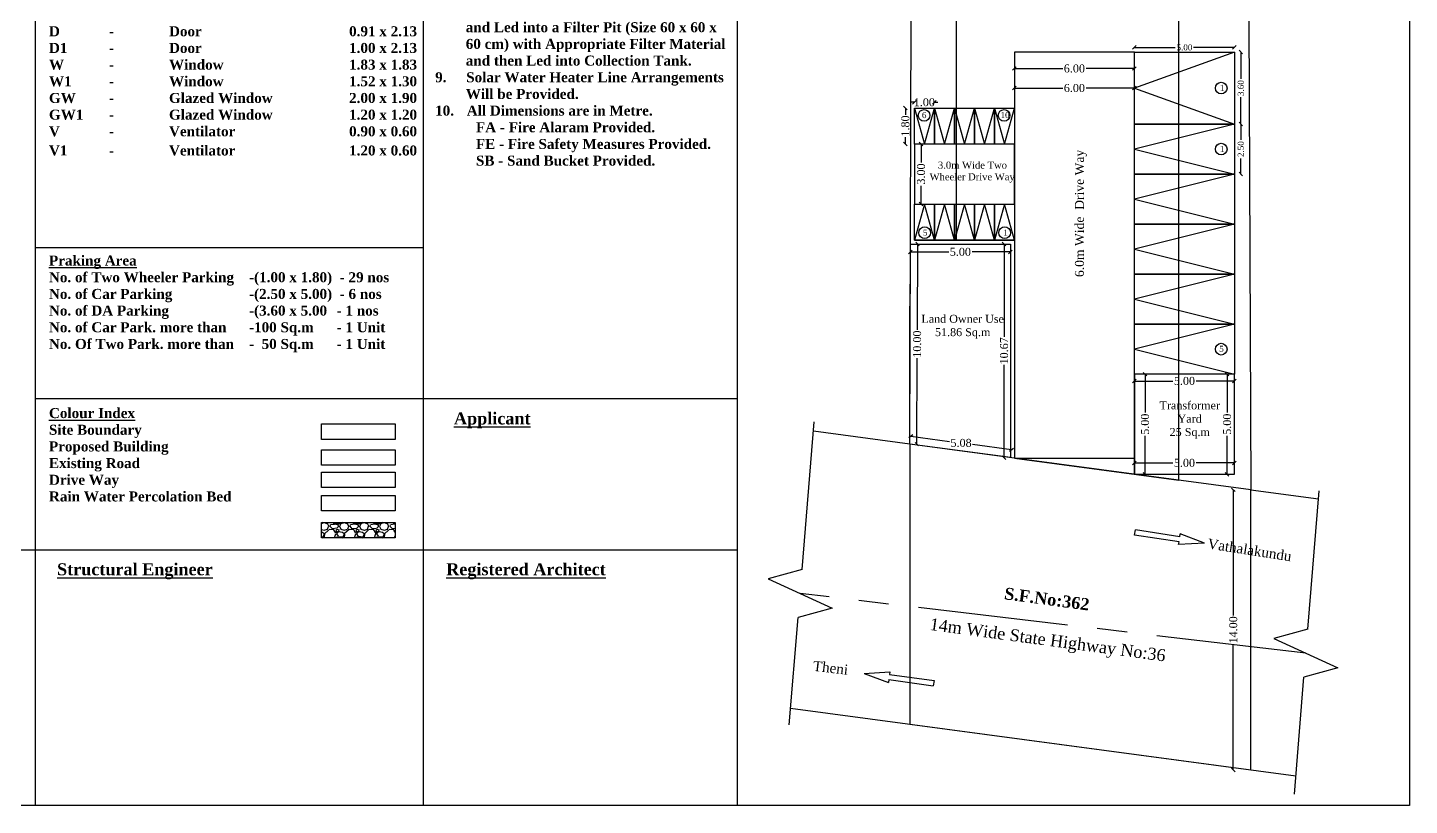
# Model space of a CAD drawing. Header units: metres. Extents: x 38 to 170, y 24 to 96.
# Drawn here: x 100.8 to 169.8, y 23.5 to 62.4 of the extents above; entities that cross this region are included whole.
import ezdxf

# ---------------------------------------------------------------- set-up
doc = ezdxf.new("R2010")
doc.units = ezdxf.units.M
doc.header["$MEASUREMENT"] = 0
doc.linetypes.add('CENTERX2', pattern=[4, 2.5, -0.5, 0.5, -0.5])
for name, color, linetype in [('AS_AT_SITE', 6, 'Continuous'), ('BLK_1_LVL_0_FRONT_SETBACK', 2, 'Continuous'), ('DA_PARKING', 1, 'Continuous'), ('DRIVE_WAY', 255, 'Continuous'), ('FMB_OR_PLR', 70, 'Continuous'), ('OUTERMOST PLOTTING BOUNDARY', 2, 'Continuous'), ('PARKING_SLOT', 30, 'Continuous'), ('PER_AISLE_WIDTH', 5, 'Continuous'), ('PLOT_BOUNDARY', 70, 'Continuous'), ('PLOT_BOUNDARY_DEDUCT', 70, 'Continuous'), ('ROAD_WIDTH', 1, 'Continuous'), ('SUPER_IMPOSED', 5, 'Continuous'), ('TRANSFORMER_YARD', 7, 'Continuous'), ('TRANSFORMER_YARD_ROAD', 7, 'Continuous'), ('TWO_WHEELER_DRIVE_WAY', 6, 'Continuous'), ('TWO_WHEELER_PARKING', 2, 'Continuous')]:
    doc.layers.add(name, color=color, linetype=linetype)
doc.styles.get("Standard").update_dxf_attribs({"font": 'times.ttf'})
doc.dimstyles.get("Standard").update_dxf_attribs({"dimtxt": 0.4, "dimasz": 0.18, "dimexe": 0.18, "dimexo": 0.0625, "dimgap": 0.09, "dimtad": 0, "dimtih": 1, "dimtoh": 1, "dimzin": 0, "dimdsep": 46, "dimtxsty": 'Standard', "dimblk": 'OBLIQUE', "dimcen": 0.09, "dimse1": 1, "dimse2": 1, "dimadec": 0, "dimazin": 0, "dimtfac": 1, "dimtix": 1, "dimtofl": 0, "dimtmove": 0, "dimatfit": 0, "dimfxl": 0, "dimtolj": 1, "dimtzin": 0, "dimarcsym": 0})

# ---------------------------------------------------------------- blocks, each defined once
blk = doc.blocks.new('_Oblique')
at = {"color": 0, "linetype": 'ByBlock', "lineweight": -2}
blk.add_line((-0.5, -0.5), (0.5, 0.5), dxfattribs=at)
blk = doc.blocks.new('*D6')
at = {"color": 0, "lineweight": -2, "ltscale": 2}
for p, q in [((144.874, 51.194), (146.792, 51.194)), ((149.874, 51.194), (147.956, 51.194))]:
    blk.add_line(p, q, dxfattribs=at)
at = {"layer": 'Defpoints', "color": 0, "ltscale": 2}
for p in [(144.874, 51.587), (149.874, 51.587), (149.874, 51.194)]:
    blk.add_point(p, dxfattribs=at)
at = {"color": 0, "lineweight": -2, "ltscale": 2, "xscale": 0.18, "yscale": 0.18, "zscale": 0.18, "rotation": 180}
blk.add_blockref('_Oblique', (144.874, 51.194), dxfattribs=at)
at = {"color": 0, "lineweight": -2, "ltscale": 2, "xscale": 0.18, "yscale": 0.18, "zscale": 0.18}
blk.add_blockref('_Oblique', (149.874, 51.194), dxfattribs=at)
at = {"color": 0, "ltscale": 2, "insert": (147.374, 51.194), "char_height": 0.4, "attachment_point": 5}
blk.add_mtext('\\A1;5.00', dxfattribs=at)
blk = doc.blocks.new('*D7')
at = {"color": 0, "lineweight": -2, "ltscale": 2}
for p, q in [((144.894, 41.981), (146.835, 41.722)), ((149.927, 41.308), (147.986, 41.567))]:
    blk.add_line(p, q, dxfattribs=at)
at = {"layer": 'Defpoints', "color": 0, "ltscale": 2}
for p in [(144.841, 41.587), (149.874, 40.913), (149.927, 41.308)]:
    blk.add_point(p, dxfattribs=at)
at = {"color": 0, "lineweight": -2, "ltscale": 2, "xscale": 0.18, "yscale": 0.18, "zscale": 0.18}
for p, rotation in [((144.894, 41.981), 172.3751161524592), ((149.927, 41.308), 352.3751161524594)]:
    blk.add_blockref('_Oblique', p, dxfattribs=dict(at, rotation=rotation))
at = {"color": 0, "ltscale": 2, "insert": (147.41, 41.645), "char_height": 0.4, "attachment_point": 5}
blk.add_mtext('\\A1;5.08', dxfattribs=at)
blk = doc.blocks.new('*D8')
at = {"color": 0, "lineweight": -2, "ltscale": 2}
for p, q in [((145.231, 51.585), (145.217, 47.295)), ((145.198, 41.585), (145.212, 45.876))]:
    blk.add_line(p, q, dxfattribs=at)
at = {"layer": 'Defpoints', "color": 0, "ltscale": 2}
for p in [(144.874, 51.587), (145.231, 51.585), (144.841, 41.587)]:
    blk.add_point(p, dxfattribs=at)
at = {"color": 0, "lineweight": -2, "ltscale": 2, "xscale": 0.18, "yscale": 0.18, "zscale": 0.18}
for p, rotation in [((145.231, 51.585), 89.80989932010917), ((145.198, 41.585), 269.8098993201091)]:
    blk.add_blockref('_Oblique', p, dxfattribs=dict(at, rotation=rotation))
at = {"color": 0, "ltscale": 2, "insert": (145.215, 46.585), "char_height": 0.4, "attachment_point": 5, "rotation": 90}
blk.add_mtext('\\A1;10.00', dxfattribs=at)
blk = doc.blocks.new('*D9')
at = {"color": 0, "lineweight": -2, "ltscale": 2}
for p, q in [((149.56, 51.587), (149.56, 46.956)), ((149.56, 40.913), (149.56, 45.543))]:
    blk.add_line(p, q, dxfattribs=at)
at = {"layer": 'Defpoints', "color": 0, "ltscale": 2}
for p in [(149.874, 51.587), (149.56, 40.913), (149.874, 40.913)]:
    blk.add_point(p, dxfattribs=at)
at = {"color": 0, "lineweight": -2, "ltscale": 2, "xscale": 0.18, "yscale": 0.18, "zscale": 0.18}
for p, rotation in [((149.56, 51.587), 90), ((149.56, 40.913), 270)]:
    blk.add_blockref('_Oblique', p, dxfattribs=dict(at, rotation=rotation))
at = {"color": 0, "ltscale": 2, "insert": (149.56, 46.25), "char_height": 0.4, "attachment_point": 5, "rotation": 90}
blk.add_mtext('\\A1;10.67', dxfattribs=at)
blk = doc.blocks.new('*D66')
at = {"color": 0, "lineweight": -2}
for p, q in [((161.015, 39.304), (161.015, 33.014)), ((161.015, 25.304), (161.015, 31.595))]:
    blk.add_line(p, q, dxfattribs=at)
at = {"layer": 'Defpoints', "color": 0}
for p in [(161.015, 39.304), (161.889, 39.304), (161.889, 25.304)]:
    blk.add_point(p, dxfattribs=at)
at = {"color": 0, "lineweight": -2, "xscale": 0.18, "yscale": 0.18, "zscale": 0.18}
for p, rotation in [((161.015, 39.304), 90), ((161.015, 25.304), 270)]:
    blk.add_blockref('_Oblique', p, dxfattribs=dict(at, rotation=rotation))
at = {"color": 0, "insert": (161.015, 32.304), "char_height": 0.4, "attachment_point": 5, "rotation": 90}
blk.add_mtext('\\A1;14.00', dxfattribs=at)
blk = doc.blocks.new('*D93')
at = {"color": 0, "lineweight": -2}
for p, q in [((161.392, 61.183), (161.392, 59.844)), ((161.392, 57.583), (161.392, 58.922))]:
    blk.add_line(p, q, dxfattribs=at)
at = {"layer": 'Defpoints', "color": 0}
for p in [(161.074, 61.183), (161.074, 57.583), (161.392, 57.583)]:
    blk.add_point(p, dxfattribs=at)
at = {"color": 0, "lineweight": -2, "xscale": 0.18, "yscale": 0.18, "zscale": 0.18}
for p, rotation in [((161.392, 61.183), 90), ((161.392, 57.583), 270)]:
    blk.add_blockref('_Oblique', p, dxfattribs=dict(at, rotation=rotation))
at = {"color": 0, "insert": (161.392, 59.383), "char_height": 0.4, "attachment_point": 5, "rotation": 90}
blk.add_mtext('\\A1;{\\H0.75x;3.60}', dxfattribs=at)
blk = doc.blocks.new('*D94')
at = {"color": 0, "lineweight": -2}
for p, q in [((161.392, 57.583), (161.392, 56.798)), ((161.392, 55.083), (161.392, 55.868))]:
    blk.add_line(p, q, dxfattribs=at)
at = {"layer": 'Defpoints', "color": 0}
for p in [(161.074, 57.583), (161.392, 57.583), (161.074, 55.083)]:
    blk.add_point(p, dxfattribs=at)
at = {"color": 0, "lineweight": -2, "xscale": 0.18, "yscale": 0.18, "zscale": 0.18}
for p, rotation in [((161.392, 57.583), 90), ((161.392, 55.083), 270)]:
    blk.add_blockref('_Oblique', p, dxfattribs=dict(at, rotation=rotation))
at = {"color": 0, "insert": (161.392, 56.333), "char_height": 0.4, "attachment_point": 5, "rotation": 90}
blk.add_mtext('\\A1;{\\H0.75x;2.50}', dxfattribs=at)
blk = doc.blocks.new('*D95')
at = {"color": 0, "lineweight": -2}
for p, q in [((156.074, 61.413), (158.115, 61.413)), ((161.074, 61.413), (159.033, 61.413))]:
    blk.add_line(p, q, dxfattribs=at)
at = {"layer": 'Defpoints', "color": 0}
for p in [(156.074, 61.183), (161.074, 61.413), (161.074, 61.183)]:
    blk.add_point(p, dxfattribs=at)
at = {"color": 0, "lineweight": -2, "xscale": 0.18, "yscale": 0.18, "zscale": 0.18, "rotation": 180}
blk.add_blockref('_Oblique', (156.074, 61.413), dxfattribs=at)
at = {"color": 0, "lineweight": -2, "xscale": 0.18, "yscale": 0.18, "zscale": 0.18}
blk.add_blockref('_Oblique', (161.074, 61.413), dxfattribs=at)
at = {"color": 0, "insert": (158.574, 61.413), "char_height": 0.4, "attachment_point": 5}
blk.add_mtext('\\A1;{\\H0.75x;5.00}', dxfattribs=at)
blk = doc.blocks.new('*D118')
at = {"color": 0, "lineweight": -2}
for p, q in [((145.074, 58.673), (144.894, 58.673)), ((146.074, 58.673), (146.254, 58.673))]:
    blk.add_line(p, q, dxfattribs=at)
at = {"layer": 'Defpoints', "color": 0}
for p in [(145.074, 58.387), (146.074, 58.673), (146.074, 58.387)]:
    blk.add_point(p, dxfattribs=at)
at = {"color": 0, "lineweight": -2, "xscale": 0.18, "yscale": 0.18, "zscale": 0.18}
blk.add_blockref('_Oblique', (145.074, 58.673), dxfattribs=at)
at = {"color": 0, "lineweight": -2, "xscale": 0.18, "yscale": 0.18, "zscale": 0.18, "rotation": 180}
blk.add_blockref('_Oblique', (146.074, 58.673), dxfattribs=at)
at = {"color": 0, "insert": (145.574, 58.673), "char_height": 0.4, "attachment_point": 5}
blk.add_mtext('\\A1;1.00', dxfattribs=at)
blk = doc.blocks.new('*D119')
at = {"color": 0, "lineweight": -2}
for p, q in [((144.628, 58.387), (144.628, 58.048)), ((144.628, 56.587), (144.628, 56.925))]:
    blk.add_line(p, q, dxfattribs=at)
at = {"layer": 'Defpoints', "color": 0}
for p in [(144.628, 58.387), (145.074, 58.387), (145.074, 56.587)]:
    blk.add_point(p, dxfattribs=at)
at = {"color": 0, "lineweight": -2, "xscale": 0.18, "yscale": 0.18, "zscale": 0.18}
for p, rotation in [((144.628, 58.387), 90), ((144.628, 56.587), 270)]:
    blk.add_blockref('_Oblique', p, dxfattribs=dict(at, rotation=rotation))
at = {"color": 0, "insert": (144.628, 57.487), "char_height": 0.4, "attachment_point": 5, "rotation": 90}
blk.add_mtext('\\A1;1.80', dxfattribs=at)
blk = doc.blocks.new('*D124')
at = {"layer": 'Defpoints', "color": 0}
for p in [(145.074, 56.587), (145.074, 53.587), (145.409, 53.587)]:
    blk.add_point(p, dxfattribs=at)
at = {"layer": 'TWO_WHEELER_DRIVE_WAY', "color": 0, "lineweight": -2}
for p, q in [((145.409, 56.587), (145.409, 55.671)), ((145.409, 53.587), (145.409, 54.502))]:
    blk.add_line(p, q, dxfattribs=at)
at = {"layer": 'TWO_WHEELER_DRIVE_WAY', "color": 0, "lineweight": -2, "xscale": 0.18, "yscale": 0.18, "zscale": 0.18}
for p, rotation in [((145.409, 56.587), 90), ((145.409, 53.587), 270)]:
    blk.add_blockref('_Oblique', p, dxfattribs=dict(at, rotation=rotation))
at = {"layer": 'TWO_WHEELER_DRIVE_WAY', "color": 0, "insert": (145.409, 55.087), "char_height": 0.4, "attachment_point": 5, "rotation": 90}
blk.add_mtext('\\A1;3.00', dxfattribs=at)
blk = doc.blocks.new('*D126')
at = {"layer": 'Defpoints', "color": 0}
for p in [(150.074, 61.183), (156.074, 61.183), (150.074, 59.383)]:
    blk.add_point(p, dxfattribs=at)
at = {"layer": 'PER_AISLE_WIDTH', "color": 0, "lineweight": -2}
for p, q in [((150.074, 59.383), (152.491, 59.383)), ((156.074, 59.383), (153.658, 59.383))]:
    blk.add_line(p, q, dxfattribs=at)
at = {"layer": 'PER_AISLE_WIDTH', "color": 0, "lineweight": -2, "xscale": 0.18, "yscale": 0.18, "zscale": 0.18, "rotation": 180}
blk.add_blockref('_Oblique', (150.074, 59.383), dxfattribs=at)
at = {"layer": 'PER_AISLE_WIDTH', "color": 0, "lineweight": -2, "xscale": 0.18, "yscale": 0.18, "zscale": 0.18}
blk.add_blockref('_Oblique', (156.074, 59.383), dxfattribs=at)
at = {"layer": 'PER_AISLE_WIDTH', "color": 0, "insert": (153.074, 59.383), "char_height": 0.4, "attachment_point": 5}
blk.add_mtext('\\A1;6.00', dxfattribs=at)
blk = doc.blocks.new('*D128')
at = {"layer": 'Defpoints', "color": 0}
for p in [(156.074, 40.083), (161.074, 40.65), (161.074, 40.083)]:
    blk.add_point(p, dxfattribs=at)
at = {"layer": 'TRANSFORMER_YARD_ROAD', "color": 0, "lineweight": -2}
for p, q in [((156.074, 40.65), (157.992, 40.65)), ((161.074, 40.65), (159.156, 40.65))]:
    blk.add_line(p, q, dxfattribs=at)
at = {"layer": 'TRANSFORMER_YARD_ROAD', "color": 0, "lineweight": -2, "xscale": 0.18, "yscale": 0.18, "zscale": 0.18, "rotation": 180}
blk.add_blockref('_Oblique', (156.074, 40.65), dxfattribs=at)
at = {"layer": 'TRANSFORMER_YARD_ROAD', "color": 0, "lineweight": -2, "xscale": 0.18, "yscale": 0.18, "zscale": 0.18}
blk.add_blockref('_Oblique', (161.074, 40.65), dxfattribs=at)
at = {"layer": 'TRANSFORMER_YARD_ROAD', "color": 0, "insert": (158.574, 40.65), "char_height": 0.4, "attachment_point": 5}
blk.add_mtext('\\A1;5.00', dxfattribs=at)
blk = doc.blocks.new('*D129')
at = {"layer": 'Defpoints', "color": 0}
for p in [(156.074, 45.083), (156.074, 40.083), (156.605, 40.083)]:
    blk.add_point(p, dxfattribs=at)
at = {"layer": 'TRANSFORMER_YARD_ROAD', "color": 0, "lineweight": -2}
for p, q in [((156.605, 45.083), (156.605, 43.165)), ((156.605, 40.083), (156.605, 42.001))]:
    blk.add_line(p, q, dxfattribs=at)
at = {"layer": 'TRANSFORMER_YARD_ROAD', "color": 0, "lineweight": -2, "xscale": 0.18, "yscale": 0.18, "zscale": 0.18}
for p, rotation in [((156.605, 45.083), 90), ((156.605, 40.083), 270)]:
    blk.add_blockref('_Oblique', p, dxfattribs=dict(at, rotation=rotation))
at = {"layer": 'TRANSFORMER_YARD_ROAD', "color": 0, "insert": (156.605, 42.583), "char_height": 0.4, "attachment_point": 5, "rotation": 90}
blk.add_mtext('\\A1;5.00', dxfattribs=at)
blk = doc.blocks.new('*D130')
at = {"layer": 'Defpoints', "color": 0}
for p in [(156.074, 45.083), (161.074, 45.083), (156.074, 44.742)]:
    blk.add_point(p, dxfattribs=at)
at = {"layer": 'TRANSFORMER_YARD', "color": 0, "lineweight": -2}
for p, q in [((156.074, 44.742), (157.992, 44.742)), ((161.074, 44.742), (159.156, 44.742))]:
    blk.add_line(p, q, dxfattribs=at)
at = {"layer": 'TRANSFORMER_YARD', "color": 0, "lineweight": -2, "xscale": 0.18, "yscale": 0.18, "zscale": 0.18, "rotation": 180}
blk.add_blockref('_Oblique', (156.074, 44.742), dxfattribs=at)
at = {"layer": 'TRANSFORMER_YARD', "color": 0, "lineweight": -2, "xscale": 0.18, "yscale": 0.18, "zscale": 0.18}
blk.add_blockref('_Oblique', (161.074, 44.742), dxfattribs=at)
at = {"layer": 'TRANSFORMER_YARD', "color": 0, "insert": (158.574, 44.742), "char_height": 0.4, "attachment_point": 5}
blk.add_mtext('\\A1;5.00', dxfattribs=at)
blk = doc.blocks.new('*D131')
at = {"layer": 'Defpoints', "color": 0}
for p in [(160.706, 45.083), (161.074, 45.083), (161.074, 40.083)]:
    blk.add_point(p, dxfattribs=at)
at = {"layer": 'TRANSFORMER_YARD', "color": 0, "lineweight": -2}
for p, q in [((160.706, 45.083), (160.706, 43.165)), ((160.706, 40.083), (160.706, 42.001))]:
    blk.add_line(p, q, dxfattribs=at)
at = {"layer": 'TRANSFORMER_YARD', "color": 0, "lineweight": -2, "xscale": 0.18, "yscale": 0.18, "zscale": 0.18}
for p, rotation in [((160.706, 45.083), 90), ((160.706, 40.083), 270)]:
    blk.add_blockref('_Oblique', p, dxfattribs=dict(at, rotation=rotation))
at = {"layer": 'TRANSFORMER_YARD', "color": 0, "insert": (160.706, 42.583), "char_height": 0.4, "attachment_point": 5, "rotation": 90}
blk.add_mtext('\\A1;5.00', dxfattribs=at)
blk = doc.blocks.new('*D132')
at = {"layer": 'Defpoints', "color": 0}
for p in [(150.074, 61.183), (156.074, 61.183), (156.074, 60.361)]:
    blk.add_point(p, dxfattribs=at)
at = {"layer": 'DRIVE_WAY', "color": 0, "lineweight": -2}
for p, q in [((150.074, 60.361), (152.491, 60.361)), ((156.074, 60.361), (153.658, 60.361))]:
    blk.add_line(p, q, dxfattribs=at)
at = {"layer": 'DRIVE_WAY', "color": 0, "lineweight": -2, "xscale": 0.18, "yscale": 0.18, "zscale": 0.18, "rotation": 180}
blk.add_blockref('_Oblique', (150.074, 60.361), dxfattribs=at)
at = {"layer": 'DRIVE_WAY', "color": 0, "lineweight": -2, "xscale": 0.18, "yscale": 0.18, "zscale": 0.18}
blk.add_blockref('_Oblique', (156.074, 60.361), dxfattribs=at)
at = {"layer": 'DRIVE_WAY', "color": 0, "insert": (153.074, 60.361), "char_height": 0.4, "attachment_point": 5}
blk.add_mtext('\\A1;6.00', dxfattribs=at)

msp = doc.modelspace()

# ---------------------------------------------------------------- hatches: boundary and pattern name
h = msp.add_hatch()
h.set_pattern_fill('GRAVEL', color=0)
h.set_pattern_definition([(228.01279, (14.29346, -19.528), (-8, -9), [0.134536, -13.319088]), (184.96974, (14.203462, -19.628002), (12, 1), [0.230868, -22.855925]), (132.51045, (13.97346, -19.648), (10, -11), [0.162788, -16.1160326]), (267.27369, (13.583462, -19.898), (1, 20), [0.210238, -20.813558]), (292.833654, (13.573462, -20.108), (-5, 12), [0.206155, -20.409373]), (357.27369, (13.653462, -20.298), (-20, 1), [0.210238, -20.813558]), (37.69424, (13.863462, -20.308002), (-13, -10), [0.278029, -27.5248485]), (72.25533, (14.083462, -20.138002), (7, 22), [0.262488, -25.9863215]), (121.429566, (14.163462, -19.888), (-8, 13), [0.21095, -20.884073]), (175.23636, (14.05346, -19.708), (11, -1), [0.240832, -11.8007626]), (222.397438, (13.813462, -19.688002), (-12, -11), [0.311448, -30.833375]), (138.814075, (14.57346, -19.908), (-7, 6), [0.106301, -10.523845]), (171.469234, (14.493462, -19.838), (13, -2), [0.202237, -20.0215114]), (225, (14.29346, -19.808), (-1e-16, -1), [0.141421, -1.2727926]), (203.19859, (14.22346, -19.688), (5, 2), [0.076158, -7.539615]), (291.80141, (14.15346, -19.718), (-1, 3), [0.107703, -5.277462]), (30.96376, (14.19346, -19.818), (3, 2), [0.174929, -5.656023]), (161.56505, (14.34346, -19.728), (2, -1), [0.126491, -3.035787]), (16.38954, (13.57346, -19.718), (10, 3), [0.1772, -17.542845]), (70.346176, (13.74346, -19.668), (-4, -11), [0.148661, -14.717408]), (293.19859, (14.34346, -19.528), (-2, 5), [0.152315, -7.463458]), (343.61046, (14.40346, -19.668), (-10, 3), [0.1772, -17.542845]), (339.44395, (13.57346, -20.338), (-5, 2), [0.17088, -8.373124]), (294.77514, (13.73346, -20.398), (-5, 11), [0.143178, -14.174643]), (66.80141, (14.35346, -20.528), (2, 5), [0.152315, -7.463458]), (17.354025, (14.41346, -20.388), (-13, -4), [0.167631, -16.5954236]), (69.44395, (13.86346, -20.528), (-2, -5), [0.08544, -8.458564]), (101.30993, (14.29346, -20.528), (-1, 4), [0.05099, -5.0480295]), (165.96376, (14.28346, -20.478), (3, -1), [0.206155, -3.916951]), (186.009006, (14.08346, -20.428), (10, 1), [0.19105, -18.913923]), (303.69007, (14.19346, -19.908), (-1, 2), [0.144222, -3.461329]), (353.157227, (14.273462, -20.028002), (17, -2), [0.251794, -24.9275626]), (60.9454, (14.52346, -20.058), (-4, -7), [0.102956, -10.192674]), (90, (14.5735, -19.968), (-1, 1), [0.06, -0.94]), (120.25644, (14.06346, -20.398), (4, -7), [0.138924, -13.75352]), (48.01279, (13.99346, -20.278), (8, 9), [0.269072, -13.184552]), (0, (14.1735, -20.078), (1, 1), [0.26, -0.74]), (325.304846, (14.43346, -20.078), (10, -7), [0.158114, -15.653274]), (254.0546, (14.56346, -20.168), (-1, -4), [0.145602, -7.134508]), (207.645975, (14.523462, -20.308002), (-19, -10), [0.237065, -23.469474]), (175.42608, (14.313462, -20.418002), (-13, 1), [0.250799, -24.8290734])])
h.paths.add_polyline_path([(119.133, 36.9), (119.133, 37.671), (115.447, 37.671), (115.447, 36.9)])

# ---------------------------------------------------------------- linework, layer by layer
at = {"color": 7, "ltscale": 2}
for p, q in [((101.136, 96.33), (101.136, 23.532)), ((136.221, 80.68), (136.221, 23.532)), ((145.075, 51.787), (150.074, 51.787))]:
    msp.add_line(p, q, dxfattribs=at)
at = {"color": 7}
for p, q in [((120.517, 80.68), (120.517, 36.302)), ((144.841, 41.587), (144.841, 48.476)), ((144.841, 41.587), (144.841, 48.476)), ((120.517, 36.302), (120.517, 23.532))]:
    msp.add_line(p, q, dxfattribs=at)
at = {"color": 0, "ltscale": 2}
for p, q in [((101.136, 51.419), (120.517, 51.419)), ((101.136, 43.862), (120.517, 43.862)), ((120.517, 43.862), (136.221, 43.862)), ((73.011, 36.302), (101.136, 36.302)), ((101.136, 36.302), (120.517, 36.302)), ((120.517, 36.302), (136.221, 36.302))]:
    msp.add_line(p, q, dxfattribs=at)
at = {"ltscale": 6}
for p, q in [((139.46, 35.318), (140.065, 42.704)), ((164.743, 32.331), (165.309, 39.253)), ((138.824, 27.55), (139.264, 32.921)), ((164.069, 24.099), (164.546, 29.934)), ((138.882, 28.384), (164.133, 25.004))]:
    msp.add_line(p, q, dxfattribs=at)
at = {"color": 0, "ltscale": 4.5}
for p, q in [((156.084, 37.044), (156.124, 37.305)), ((158.346, 36.96), (156.124, 37.305)), ((158.305, 36.698), (156.084, 37.044)), ((158.285, 36.567), (158.305, 36.698)), ((159.573, 36.638), (158.285, 36.567)), ((158.346, 36.96), (158.367, 37.097)), ((159.573, 36.638), (158.367, 37.097)), ((142.563, 30.119), (143.85, 30.21)), ((142.563, 30.119), (143.776, 29.679)), ((143.795, 29.816), (143.776, 29.679)), ((143.795, 29.816), (146.022, 29.505)), ((143.85, 30.21), (143.832, 30.078)), ((143.832, 30.078), (146.058, 29.767)), ((146.058, 29.767), (146.022, 29.505))]:
    msp.add_line(p, q, dxfattribs=at)
at = {"color": 0, "linetype": 'CENTERX2', "lineweight": 25, "ltscale": 3}
msp.add_line((164.644, 31.133), (139.362, 34.119), dxfattribs=at)
at = {"color": 7, "ltscale": 2}
for points in [[(161.074, 61.183), (156.074, 59.383), (161.074, 57.583)], [(145.074, 58.387), (145.574, 56.587), (146.074, 58.387)], [(145.074, 58.387), (145.574, 56.587), (146.074, 58.387)], [(146.074, 58.387), (146.574, 56.587), (147.074, 58.387)], [(146.074, 58.387), (146.574, 56.587), (147.074, 58.387)], [(147.074, 58.387), (147.574, 56.587), (148.074, 58.387)], [(147.074, 58.387), (147.574, 56.587), (148.074, 58.387)], [(148.074, 58.387), (148.574, 56.587), (149.074, 58.387)], [(148.074, 58.387), (148.574, 56.587), (149.074, 58.387)], [(149.074, 58.387), (149.574, 56.587), (150.074, 58.387)], [(149.074, 58.387), (149.574, 56.587), (150.074, 58.387)], [(161.074, 57.583), (156.074, 56.333), (161.074, 55.083)], [(161.074, 55.083), (156.074, 53.833), (161.074, 52.583)], [(146.074, 51.787), (145.574, 53.587), (145.074, 51.787)], [(146.074, 51.787), (145.574, 53.587), (145.074, 51.787)], [(147.074, 51.787), (146.574, 53.587), (146.074, 51.787)], [(147.074, 51.787), (146.574, 53.587), (146.074, 51.787)], [(148.074, 51.787), (147.574, 53.587), (147.074, 51.787)], [(148.074, 51.787), (147.574, 53.587), (147.074, 51.787)], [(149.074, 51.787), (148.574, 53.587), (148.074, 51.787)], [(149.074, 51.787), (148.574, 53.587), (148.074, 51.787)], [(150.074, 51.787), (149.574, 53.587), (149.074, 51.787)], [(150.074, 51.787), (149.574, 53.587), (149.074, 51.787)], [(161.074, 52.583), (156.074, 51.333), (161.074, 50.083)], [(161.074, 50.083), (156.074, 48.833), (161.074, 47.583)], [(161.074, 47.583), (156.074, 46.333), (161.074, 45.083)]]:
    msp.add_lwpolyline(points, dxfattribs=at)
for points in [[(145.074, 58.387), (146.074, 58.387), (146.074, 56.587), (145.074, 56.587)], [(146.074, 58.387), (147.074, 58.387), (147.074, 56.587), (146.074, 56.587)], [(147.074, 58.387), (148.074, 58.387), (148.074, 56.587), (147.074, 56.587)], [(148.074, 58.387), (149.074, 58.387), (149.074, 56.587), (148.074, 56.587)], [(149.074, 58.387), (150.074, 58.387), (150.074, 56.587), (149.074, 56.587)], [(146.074, 51.787), (145.074, 51.787), (145.074, 53.587), (146.074, 53.587)], [(147.074, 51.787), (146.074, 51.787), (146.074, 53.587), (147.074, 53.587)], [(148.074, 51.787), (147.074, 51.787), (147.074, 53.587), (148.074, 53.587)], [(149.074, 51.787), (148.074, 51.787), (148.074, 53.587), (149.074, 53.587)], [(150.074, 51.787), (149.074, 51.787), (149.074, 53.587), (150.074, 53.587)]]:
    msp.add_lwpolyline(points, close=True, dxfattribs=at)
at = {"color": 0}
for points in [[(115.447, 42.594), (119.133, 42.594), (119.133, 41.823), (115.447, 41.823)], [(115.447, 41.303), (119.133, 41.303), (119.133, 40.532), (115.447, 40.532)], [(115.447, 40.191), (119.133, 40.191), (119.133, 39.42), (115.447, 39.42)], [(115.447, 39.02), (119.133, 39.02), (119.133, 38.249), (115.447, 38.249)], [(115.447, 37.671), (119.133, 37.671), (119.133, 36.9), (115.447, 36.9)]]:
    msp.add_lwpolyline(points, close=True, dxfattribs=at)
at = {"color": 0, "linetype": 'Continuous', "ltscale": 3}
for points in [[(144.841, 41.587), (140.026, 42.231)], [(161.889, 39.304), (165.276, 38.851), (165.276, 38.851)], [(139.46, 35.318), (137.764, 34.854), (140.96, 33.385), (139.264, 32.921), (139.264, 32.921)], [(164.743, 32.331), (163.047, 31.867), (166.242, 30.398), (164.546, 29.934), (164.546, 29.934)]]:
    msp.add_lwpolyline(points, dxfattribs=at)
at = {"color": 7, "ltscale": 2}
for centre in [(160.411, 59.383), (145.561, 58.018), (149.561, 58.018), (160.411, 56.333), (145.588, 52.155), (149.588, 52.155), (160.411, 46.333)]:
    msp.add_circle(centre, 0.292, dxfattribs=at)
at = {"layer": 'AS_AT_SITE'}
msp.add_lwpolyline([(144.841, 41.587), (145.018, 94.986), (159.672, 90.251), (161.671, 90.304), (161.889, 39.304), (144.841, 41.587)], dxfattribs=at)
at = {"layer": 'BLK_1_LVL_0_FRONT_SETBACK'}
msp.add_lwpolyline([(147.17, 65.412), (147.17, 51.787), (150.074, 51.787), (150.074, 40.886), (158.3, 39.785), (158.297, 65.412)], close=True, dxfattribs=at)
at = {"layer": 'DA_PARKING', "color": 1, "ltscale": 2}
msp.add_lwpolyline([(161.074, 61.183), (161.074, 57.583), (156.074, 57.583), (156.074, 61.183), (161.074, 61.183)], dxfattribs=at)
at = {"layer": 'DRIVE_WAY', "color": 255}
msp.add_lwpolyline([(150.074, 40.886), (156.074, 40.886), (156.074, 61.183), (150.074, 61.183), (150.074, 40.886)], close=True, dxfattribs=at)
at = {"layer": 'FMB_OR_PLR'}
msp.add_lwpolyline([(144.841, 41.587), (145.018, 94.986), (159.672, 90.251), (161.671, 90.304), (161.889, 39.304), (144.841, 41.587)], dxfattribs=at)
at = {"layer": 'OUTERMOST PLOTTING BOUNDARY', "color": 2}
msp.add_lwpolyline([(38.209, 96.33), (169.816, 96.33), (169.816, 23.532), (38.209, 23.532)], close=True, dxfattribs=at)
at = {"layer": 'PARKING_SLOT', "color": 30, "ltscale": 2}
for points in [[(156.074, 57.583), (161.074, 57.583), (161.074, 55.083), (156.074, 55.083)], [(156.074, 55.083), (161.074, 55.083), (161.074, 52.583), (156.074, 52.583)], [(156.074, 52.583), (161.074, 52.583), (161.074, 50.083), (156.074, 50.083)], [(156.074, 50.083), (161.074, 50.083), (161.074, 47.583), (156.074, 47.583)], [(156.074, 47.583), (161.074, 47.583), (161.074, 45.083), (156.074, 45.083)]]:
    msp.add_lwpolyline(points, close=True, dxfattribs=at)
at = {"layer": 'PER_AISLE_WIDTH', "color": 5}
msp.add_lwpolyline([(150.074, 40.886), (156.074, 40.083), (156.074, 61.183), (150.074, 61.183), (150.074, 40.886)], dxfattribs=at)
at = {"layer": 'PLOT_BOUNDARY', "color": 70}
msp.add_lwpolyline([(144.841, 41.587), (145.018, 94.986), (159.672, 90.251), (161.671, 90.304), (161.889, 39.304), (144.841, 41.587)], close=True, dxfattribs=at)
at = {"layer": 'PLOT_BOUNDARY_DEDUCT', "color": 70}
msp.add_lwpolyline([(144.874, 51.587), (149.874, 51.587), (149.874, 40.913), (144.841, 41.587), (144.874, 51.587)], dxfattribs=at)
at = {"layer": 'ROAD_WIDTH', "color": 1}
msp.add_lwpolyline([(144.841, 41.587), (144.841, 27.587), (161.889, 25.304), (161.889, 39.304), (144.841, 41.587)], close=True, dxfattribs=at)
at = {"layer": 'SUPER_IMPOSED'}
msp.add_lwpolyline([(144.841, 41.587), (145.018, 94.986), (159.672, 90.251), (161.671, 90.304), (161.889, 39.304), (144.841, 41.587)], dxfattribs=at)
at = {"layer": 'TRANSFORMER_YARD', "color": 7}
msp.add_lwpolyline([(156.074, 40.083), (161.074, 40.083), (161.074, 45.083), (156.074, 45.083), (156.074, 40.083)], close=True, dxfattribs=at)
at = {"layer": 'TWO_WHEELER_DRIVE_WAY', "color": 6}
msp.add_lwpolyline([(150.074, 53.587), (150.074, 56.587), (145.074, 56.587), (145.074, 53.587), (150.074, 53.587)], dxfattribs=at)
at = {"layer": 'TWO_WHEELER_PARKING', "color": 2, "ltscale": 2}
for points in [[(145.074, 58.387), (146.074, 58.387), (146.074, 56.587), (145.074, 56.587)], [(146.074, 58.387), (147.074, 58.387), (147.074, 56.587), (146.074, 56.587)], [(147.074, 58.387), (148.074, 58.387), (148.074, 56.587), (147.074, 56.587)], [(148.074, 58.387), (149.074, 58.387), (149.074, 56.587), (148.074, 56.587)], [(149.074, 58.387), (150.074, 58.387), (150.074, 56.587), (149.074, 56.587)], [(146.074, 51.787), (145.074, 51.787), (145.074, 53.587), (146.074, 53.587)], [(147.074, 51.787), (146.074, 51.787), (146.074, 53.587), (147.074, 53.587)], [(148.074, 51.787), (147.074, 51.787), (147.074, 53.587), (148.074, 53.587)], [(149.074, 51.787), (148.074, 51.787), (148.074, 53.587), (149.074, 53.587)], [(150.074, 51.787), (149.074, 51.787), (149.074, 53.587), (150.074, 53.587)]]:
    msp.add_lwpolyline(points, close=True, dxfattribs=at)

# ---------------------------------------------------------------- texts
at = {"color": 0, "ltscale": 2, "attachment_point": 1}
for s, width, heights, insert, char_height in [('\\A1;{\\fTimes New Roman|b1|i0|c0|p18;\\LNote\\P\\l1.{\\W5.373046; }Bore Well with Motar, Water tank and \\P{\\W8.109375; }Corporation Water Supply will be \\P{\\W8.109375; }Provided.\\P2.{\\W5.207031; }Sullage Waste from Toilet will be \\P{\\W8.109375; }Connected into Existing Corporation \\P{\\W8.109375; }Under Ground Drainage System.\\P3.{\\W5.173828; }Rain water Percolation Pits of 4 nos \\P{\\W8.109375; }Provided @ 1/30 Sq.m of Plinth Area @ \\P{\\W8.109375; }3m C/C.\\P4.{\\W5.208984; }Rain Water Percolation Bed 1.0 m Wide \\P{\\W8.109375; }will be Provided around the Building \\P{\\W8.109375; }Asper GO(MS) No:138 Dated 11-02-02.\\P5.{\\W5.24414; }Percolation Bed Out Side Along Plinth to \\P{\\W8.109375; }be Provided.\\P6.{\\W5.257812; }Outer Pavements Sloping to Wards Rain \\P{\\W8.109375; }Water Percolation Pit Along Plinth.\\P7.{\\W5.24414; }Rain Water taken to the Bore Well \\P{\\W8.109375; }Through 150mm Dia Pipes.\\P8.{\\W5.25; }Rain Water Collected from Open \\P{\\W8.109375; }Terrace shall be Collected Through Pipes \\P{\\W8.109375; }and Led into a Filter Pit (Size 60 x 60 x \\P{\\W8.109375; }60 cm) with Appropriate Filter Material \\P{\\W8.109375; }and then Led into Collection Tank.\\P9.{\\W5.232421; }Solar Water Heater Line Arrangements \\P{\\W8.109375; }Will be Provided.\\P10.{\\W3.373046; }All Dimensions are in Metre.\\P\\W5.40625;  \\W1;FA - Fire Alaram Provided.\\P\\W5.40625;  \\W1;FE - Fire Safety Measures Provided.\\P\\W5.40625;  \\W1;SB - Sand Bucket Provided.}', 14.65954, [38], (121.123, 80.178), 0.5), ('\\A1;{\\fTimes New Roman|b1|i0|c0|p18;\\H0.66667x;\\LJoineries\\l^I^I^I^I ^I    \\LMetre\\P\\lMD^I-^IMain Door^I^I2.00 x 2.13\\PSD^I-^ISide Door^I^I2.00 x 2.13\\PGD^I-^IGrill Door^I^I2.00 x 2.13\\PD^I-^IDoor^I^I^I0.91 x 2.13\\PD1^I-^IDoor^I^I^I1.00 x 2.13^I\\PW^I-^IWindow^I^I^I1.83 x 1.83\\PW1^I-^IWindow^I^I^I1.52 x 1.30\\PGW^I-^IGlazed Window^I^I2.00 x 1.90^I\\PGW1^I-^IGlazed Window^I^I1.20 x 1.20\\PV^I-^IVentilator^I^I0.90 x 0.60\\PV1^I-^IVentilator^I^I1.20 x 0.60^I\\H1.5x;^I}', 22.15889, [18.612], (101.822, 65.807), 0.75), ('\\A1;{\\fTimes New Roman|b1|i0|c0|p18;\\LPraking Area\\P\\lNo. of Two Wheeler Parking^I-(1.00 x 1.80)  - 29 nos\\H1.00361x; \\H0.9964x;\\PNo. of Car Parking^I^I-(2.50 x 5.00)  - 6 nos\\H1.83755x; \\H0.5442x;\\PNo. of DA Parking^I^I^I-(3.60 x 5.00^I  - 1 nos\\H1.55957x; \\H0.6412x;\\PNo. of Car Park. more than ^I-100 Sq.m^I  - 1 Unit\\H1.65223x; \\H0.60524x;\\PNo. Of Two Park. more than^I-  50 Sq.m^I  - 1 Unit\\H1.62134x; }', 22.18218, [10.589], (101.822, 51.012), 0.5), ('{\\W7.310844; }Land Owner Use\\P{\\W5.9064;  }51.86 Sq.m', 6.16505, [2.621], (144.321, 48.051), 0.4), ('{\\W7.558151; }Transformer \\P{\\W6.76052;  }Yard\\P{\\W5.4446;  }25 Sq.m', 5.16959, [2.337], (156.188, 43.725), 0.4), ('\\A1;{\\fTimes New Roman|b1|i0|c0|p18;\\LColour Index\\P\\lSite Boundary\\H1.00343x; \\H0.99658x;\\PProposed Building\\H1.83761x; \\H0.54419x;\\PExisting Road\\H1.55955x; \\H0.64121x;\\PDrive Way\\H1.65224x; \\H0.60524x;\\PRain Water Percolation Bed\\H1.62134x; }', 22.18218, [10.589], (101.822, 43.389), 0.5), ('{\\fTimes New Roman|b1|i0|c0|p18;\\LApplicant}', 12.24211, [1.859], (122.065, 43.171), 0.6), ('{\\fTimes New Roman|b1|i0|c0|p18;\\LStructural Engineer}', 12.24211, [1.859], (102.227, 35.632), 0.6), ('{\\fTimes New Roman|b1|i0|c0|p18;\\LRegistered Architect}', 12.24211, [1.859], (121.677, 35.632), 0.6)]:
    msp.add_mtext_dynamic_manual_height_columns(s, width=width, gutter_width=1, heights=heights, dxfattribs=dict(at, insert=insert, char_height=char_height))
at = {"color": 7, "ltscale": 2, "attachment_point": 1}
for s, width, heights, insert, char_height in [('1', 0.26, [0], (160.35, 59.544), 0.3), ('6', 0.26, [0], (145.453, 58.182), 0.3), ('10', 0.26, [0], (149.382, 58.182), 0.3), ('1', 0.26, [0], (160.35, 56.494), 0.3), ('{\\W7.93819;    }3.0m Wide Two \\P{\\W9.53054;   }Wheeler Drive Way', 11.53885, [3.903], (142.058, 55.707), 0.35), ('5', 0.3, [0], (145.506, 52.308), 0.3), ('1', 0.3, [0], (149.521, 52.308), 0.3), ('5', 0.26, [0], (160.312, 46.5), 0.3)]:
    msp.add_mtext_dynamic_manual_height_columns(s, width=width, gutter_width=1, heights=heights, dxfattribs=dict(at, insert=insert, char_height=char_height))
at = {"color": 7, "ltscale": 2, "insert": (153.1, 47.2), "char_height": 0.45, "attachment_point": 1, "rotation": 90}
msp.add_mtext_dynamic_manual_height_columns('{\\W8.05679;  }6.0m Wide  Drive Way', width=11.53885, gutter_width=1, heights=[3.903], dxfattribs=at)
at = {"color": 0, "ltscale": 4.5, "char_height": 0.5, "attachment_point": 1}
for s, insert, rotation in [('Vathalakundu', (159.777, 36.872), 351.16802), ('Theni', (140.042, 30.758), 353.40041)]:
    msp.add_mtext_dynamic_manual_height_columns(s, width=9.45855, gutter_width=1, heights=[1.951], dxfattribs=dict(at, insert=insert, rotation=rotation))
at = {"color": 0, "linetype": 'ByBlock', "ltscale": 0.5, "char_height": 0.75, "attachment_point": 1, "rotation": 352.33638}
for s, insert in [('{\\fTimes New Roman|b1|i0|c0|p18;\\H0.8x;S.F.No:362}', (149.619, 34.431)), ('{\\H0.8x;14m Wide State Highway No:36}', (145.896, 32.9))]:
    msp.add_mtext_dynamic_manual_height_columns(s, width=186.98004, gutter_width=6.25, heights=[0], dxfattribs=dict(at, insert=insert))

# ---------------------------------------------------------------- dimensions: what is measured, and where the dimension line sits
at = {"color": 7}
dim = msp.add_linear_dim(base=(161.074, 61.413), p1=(156.074, 61.183), p2=(161.074, 61.183), text='{\\H0.75x;<>}', dimstyle='Standard', dxfattribs=at)
dim.commit()
dim.dimension.update_dxf_attribs({"geometry": '*D95', "text_midpoint": (158.574, 61.413)})
for p1, picture, middle in [((161.074, 61.183), '*D93', (161.392, 59.383)), ((161.074, 55.083), '*D94', (161.392, 56.333))]:
    dim = msp.add_linear_dim(base=(161.392, 57.583), p1=p1, p2=(161.074, 57.583), angle=90, text='{\\H0.75x;<>}', dimstyle='Standard', dxfattribs=at)
    dim.commit()
    dim.dimension.update_dxf_attribs({"geometry": picture, "text_midpoint": middle, "text_rotation": 90})
dim = msp.add_linear_dim(base=(146.074, 58.673), p1=(145.074, 58.387), p2=(146.074, 58.387), dimstyle='Standard', dxfattribs=at)
dim.commit()
dim.dimension.update_dxf_attribs({"geometry": '*D118', "text_midpoint": (145.574, 58.673)})
for base, p1, p2, picture, middle in [((144.628, 58.387), (145.074, 56.587), (145.074, 58.387), '*D119', (144.628, 57.487)), ((161.015, 39.304), (161.889, 25.304), (161.889, 39.304), '*D66', (161.015, 32.304))]:
    dim = msp.add_linear_dim(base=base, p1=p1, p2=p2, angle=90, dimstyle='Standard', dxfattribs=at)
    dim.commit()
    dim.dimension.update_dxf_attribs({"geometry": picture, "text_midpoint": middle, "text_rotation": 90})
at = {"color": 0, "ltscale": 2}
dim = msp.add_linear_dim(base=(149.874, 51.194), p1=(144.874, 51.587), p2=(149.874, 51.587), dimstyle='Standard', dxfattribs=at)
dim.commit()
dim.dimension.update_dxf_attribs({"geometry": '*D6', "text_midpoint": (147.374, 51.194)})
dim = msp.add_aligned_dim(p1=(144.841, 41.587), p2=(144.874, 51.587), distance=-0.357, dimstyle='Standard', dxfattribs=at)
dim.commit()
dim.dimension.update_dxf_attribs({"geometry": '*D8', "text_midpoint": (145.215, 46.585), "text_rotation": 90})
dim = msp.add_linear_dim(base=(149.56, 40.913), p1=(149.874, 51.587), p2=(149.874, 40.913), angle=90, dimstyle='Standard', dxfattribs=at)
dim.commit()
dim.dimension.update_dxf_attribs({"geometry": '*D9', "text_midpoint": (149.56, 46.25), "text_rotation": 90})
dim = msp.add_aligned_dim(p1=(144.841, 41.587), p2=(149.874, 40.913), distance=0.398, dimstyle='Standard', dxfattribs=at)
dim.commit()
dim.dimension.update_dxf_attribs({"geometry": '*D7', "text_midpoint": (147.41, 41.645)})
at = {"layer": 'DRIVE_WAY', "color": 255}
dim = msp.add_linear_dim(base=(156.074, 60.361), p1=(150.074, 61.183), p2=(156.074, 61.183), dimstyle='Standard', dxfattribs=at)
dim.commit()
dim.dimension.update_dxf_attribs({"geometry": '*D132', "text_midpoint": (153.074, 60.361)})
at = {"layer": 'PER_AISLE_WIDTH', "color": 5}
dim = msp.add_linear_dim(base=(150.074, 59.383), p1=(156.074, 61.183), p2=(150.074, 61.183), dimstyle='Standard', dxfattribs=at)
dim.commit()
dim.dimension.update_dxf_attribs({"geometry": '*D126', "text_midpoint": (153.074, 59.383)})
at = {"layer": 'TRANSFORMER_YARD', "color": 7}
dim = msp.add_linear_dim(base=(156.074, 44.742), p1=(161.074, 45.083), p2=(156.074, 45.083), dimstyle='Standard', dxfattribs=at)
dim.commit()
dim.dimension.update_dxf_attribs({"geometry": '*D130', "text_midpoint": (158.574, 44.742)})
dim = msp.add_linear_dim(base=(160.706, 45.083), p1=(161.074, 40.083), p2=(161.074, 45.083), angle=90, dimstyle='Standard', dxfattribs=at)
dim.commit()
dim.dimension.update_dxf_attribs({"geometry": '*D131', "text_midpoint": (160.706, 42.583), "text_rotation": 90})
at = {"layer": 'TRANSFORMER_YARD_ROAD', "color": 7}
dim = msp.add_linear_dim(base=(156.605, 40.083), p1=(156.074, 45.083), p2=(156.074, 40.083), angle=90, dimstyle='Standard', dxfattribs=at)
dim.commit()
dim.dimension.update_dxf_attribs({"geometry": '*D129', "text_midpoint": (156.605, 42.583), "text_rotation": 90})
dim = msp.add_linear_dim(base=(161.074, 40.65), p1=(156.074, 40.083), p2=(161.074, 40.083), dimstyle='Standard', dxfattribs=at)
dim.commit()
dim.dimension.update_dxf_attribs({"geometry": '*D128', "text_midpoint": (158.574, 40.65)})
at = {"layer": 'TWO_WHEELER_DRIVE_WAY', "color": 6}
dim = msp.add_linear_dim(base=(145.409, 53.587), p1=(145.074, 56.587), p2=(145.074, 53.587), angle=90, dimstyle='Standard', dxfattribs=at)
dim.commit()
dim.dimension.update_dxf_attribs({"geometry": '*D124', "text_midpoint": (145.409, 55.087), "text_rotation": 90})

doc.saveas('drawing.dxf')
